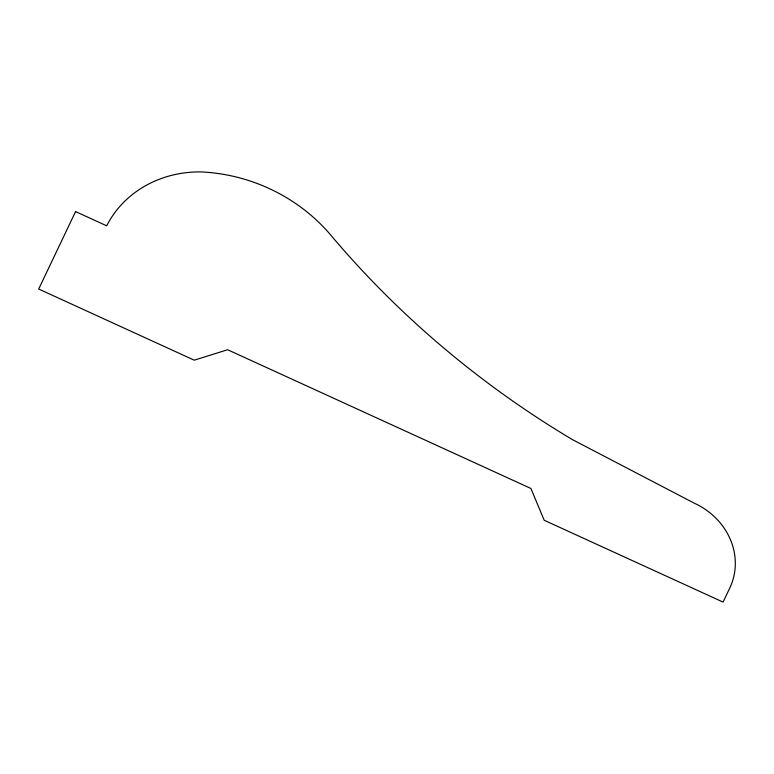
<?xml version="1.0" encoding="UTF-8"?>
<svg xmlns="http://www.w3.org/2000/svg" width="774" height="774" viewBox="0 0 774 774"><rect width="100%" height="100%" fill="white"/><g stroke="black" fill="none" stroke-linecap="round" stroke-linejoin="round"><path stroke-width="1.16" d="M75.571 211.583L38.7 289.031L194.235 360.181L227.624 349.732L530.925 488.481L544.199 520.273L723.071 602.095L729.776 588.017A68.451 62.346 20.3 0 0 694.375 503.226L572.267 439.526A903.955 823.217 20.3 0 1 329.995 234.183A167.3 152.362 20.3 0 0 200.66 171.905A110.721 100.833 20.3 0 0 106.677 225.815L75.571 211.583"/></g></svg>
